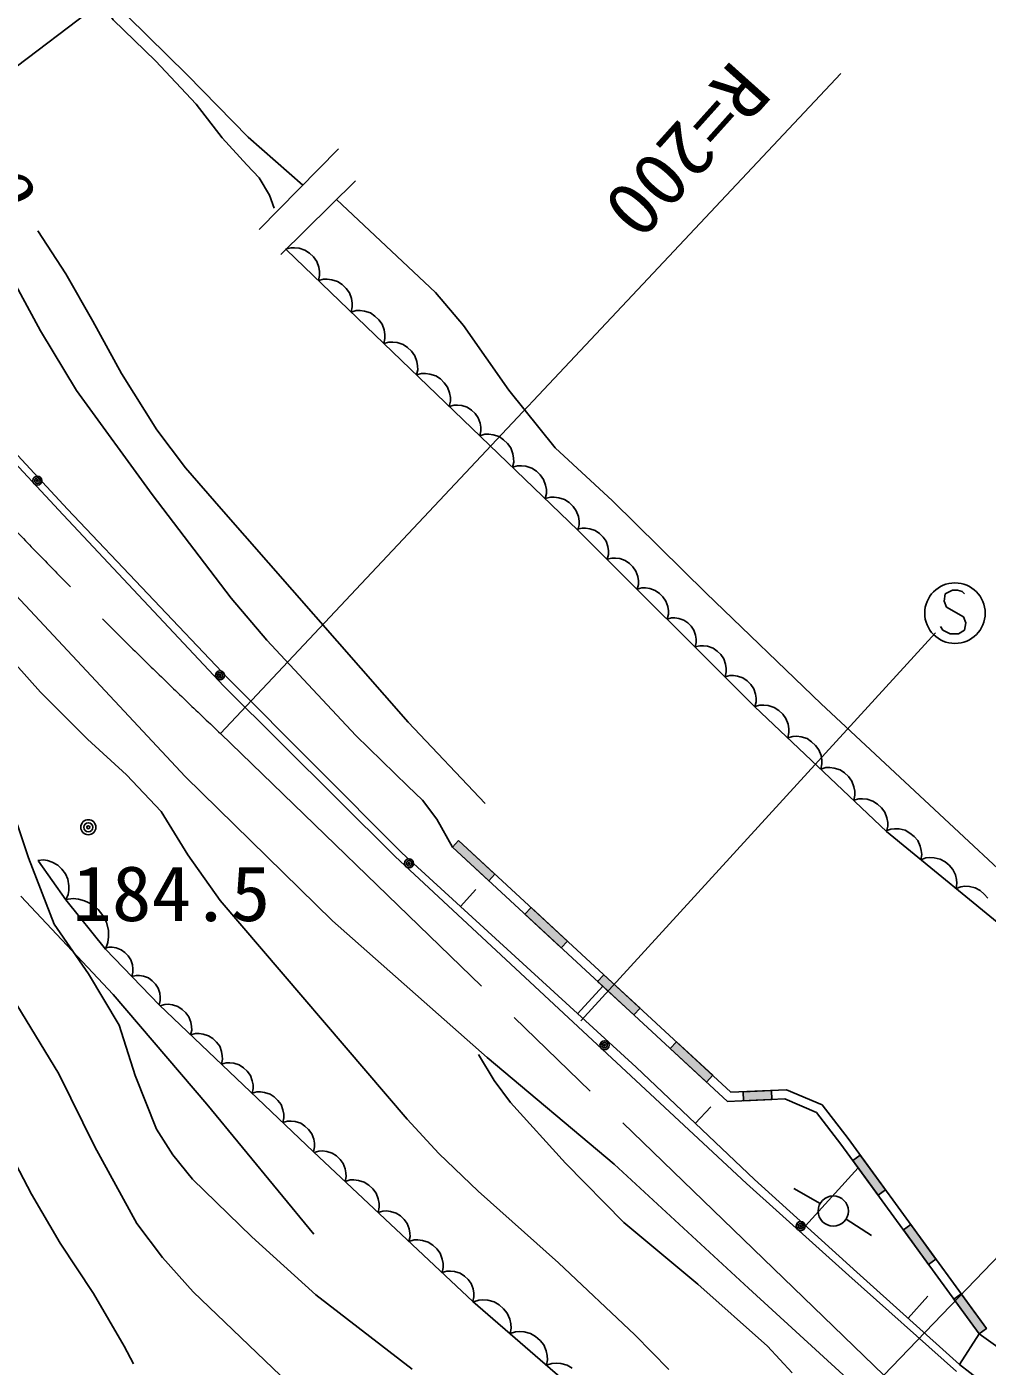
# Model space of a CAD drawing. Units: millimetres, scale not verified. Extents: x 40000 to 680000, y 20000 to 380000.
# Drawn here: x 181077 to 212814, y 268528 to 312802 of the extents above; entities that cross this region are included whole.
import ezdxf
from ezdxf.enums import TextEntityAlignment as Align

# ---------------------------------------------------------------- set-up
doc = ezdxf.new("R2010")
doc.units = ezdxf.units.MM
doc.header["$LTSCALE"] = 1000
doc.linetypes.add('CHAIN', pattern=[18.5, 12, -1.5, 3.5, -1.5])
for name, color, linetype, lineweight in [('M-BGD', 7, 'Continuous', 25), ('M-BGD-EXST', 7, 'Continuous', 25), ('M-BMK', 2, 'CHAIN', 13), ('M-STR-HTXT', 7, 'Continuous', 13)]:
    doc.layers.add(name, color=color, linetype=linetype, lineweight=lineweight)
doc.styles.add('ＭＳ ゴシック', font='')
doc.styles.get('ＭＳ ゴシック').set_extended_font_data('MS Gothic')

msp = doc.modelspace()

# ---------------------------------------------------------------- hatches: boundary and pattern name
at = {"layer": 'M-BGD'}
for points in [[(195345, 285905), (196544, 284796), (196341, 284575), (195141, 285684)], [(197744, 283687), (198944, 282578), (198740, 282358), (197540, 283467)], [(200143, 281469), (201343, 280360), (201139, 280140), (199940, 281249)], [(202542, 279251), (203742, 278143), (203538, 277922), (202339, 279031)], [(204749, 277602), (205682, 277642), (205694, 277342), (204762, 277303)], [(208616, 275507), (209450, 274359), (209208, 274183), (208373, 275330)], [(210285, 273212), (211120, 272065), (210878, 271888), (210043, 273035)], [(211955, 270917), (212790, 269770), (212547, 269593), (211712, 270741)]]:
    msp.add_hatch(color=256, dxfattribs=at).paths.add_polyline_path(points)

# ---------------------------------------------------------------- linework, layer by layer
for p, q in [((183545, 314006), (186378, 311210)), ((186378, 311210), (188391, 309159)), ((188391, 309159), (190203, 307572)), ((188755, 306103), (191379, 308765)), ((189467, 305278), (191942, 307715)), ((191313, 307097), (194580, 304014)), ((189798, 305498), (189630, 305452)), ((189926, 305500), (189798, 305498)), ((190075, 305482), (189926, 305500)), ((199291, 296167), (189654, 305428)), ((190267, 305422), (190075, 305482)), ((190417, 305319), (190267, 305422)), ((190547, 305194), (190417, 305319)), ((190656, 305048), (190547, 305194)), ((190724, 304858), (190656, 305048)), ((190748, 304710), (190724, 304858)), ((190750, 304583), (190748, 304710)), ((190711, 304413), (190750, 304583)), ((190880, 304458), (190711, 304413)), ((191007, 304461), (190880, 304458)), ((191156, 304443), (191007, 304461)), ((191348, 304383), (191156, 304443)), ((191499, 304280), (191348, 304383)), ((191629, 304155), (191499, 304280)), ((191738, 304009), (191629, 304155)), ((191805, 303819), (191738, 304009)), ((191829, 303671), (191805, 303819)), ((194580, 304014), (195513, 302933)), ((191793, 303373), (191832, 303544)), ((191961, 303419), (191793, 303373)), ((191832, 303544), (191829, 303671)), ((192089, 303421), (191961, 303419)), ((192238, 303403), (192089, 303421)), ((192430, 303343), (192238, 303403)), ((192580, 303240), (192430, 303343)), ((182276, 296669), (176518, 302864)), ((182425, 296860), (176747, 302976)), ((192710, 303116), (192580, 303240)), ((192819, 302969), (192710, 303116)), ((192886, 302780), (192819, 302969)), ((195513, 302933), (197004, 300790)), ((192874, 302334), (192913, 302504)), ((192911, 302632), (192886, 302780)), ((192913, 302504), (192911, 302632)), ((193043, 302380), (192874, 302334)), ((193170, 302382), (193043, 302380)), ((193319, 302364), (193170, 302382)), ((193511, 302304), (193319, 302364)), ((193662, 302201), (193511, 302304)), ((193792, 302076), (193662, 302201)), ((193901, 301930), (193792, 302076)), ((193968, 301740), (193901, 301930)), ((193992, 301592), (193968, 301740)), ((193995, 301465), (193992, 301592)), ((193956, 301294), (193995, 301465)), ((194124, 301340), (193956, 301294)), ((194252, 301343), (194124, 301340)), ((194401, 301324), (194252, 301343)), ((194593, 301265), (194401, 301324)), ((194743, 301161), (194593, 301265)), ((194873, 301037), (194743, 301161)), ((194982, 300890), (194873, 301037)), ((195049, 300701), (194982, 300890)), ((195074, 300553), (195049, 300701)), ((197004, 300790), (198532, 298889)), ((195037, 300255), (195076, 300425)), ((195195, 300298), (195037, 300255)), ((195076, 300425), (195074, 300553)), ((195313, 300300), (195195, 300298)), ((195452, 300283), (195313, 300300)), ((195632, 300227), (195452, 300283)), ((195772, 300131), (195632, 300227)), ((195893, 300014), (195772, 300131)), ((195995, 299878), (195893, 300014)), ((196058, 299701), (195995, 299878)), ((196047, 299285), (196083, 299444)), ((196215, 299331), (196047, 299285)), ((196081, 299563), (196058, 299701)), ((196083, 299444), (196081, 299563)), ((196343, 299333), (196215, 299331)), ((196491, 299315), (196343, 299333)), ((196684, 299255), (196491, 299315)), ((196834, 299152), (196684, 299255)), ((196964, 299027), (196834, 299152)), ((197073, 298881), (196964, 299027)), ((197140, 298691), (197073, 298881)), ((198532, 298889), (200434, 297137)), ((197128, 298245), (197167, 298416)), ((197165, 298543), (197140, 298691)), ((197167, 298416), (197165, 298543)), ((197297, 298291), (197128, 298245)), ((197424, 298294), (197297, 298291)), ((197573, 298275), (197424, 298294)), ((197765, 298216), (197573, 298275)), ((197916, 298113), (197765, 298216)), ((198045, 297988), (197916, 298113)), ((198154, 297841), (198045, 297988)), ((198222, 297652), (198154, 297841)), ((198246, 297504), (198222, 297652)), ((198209, 297206), (198249, 297377)), ((198378, 297252), (198209, 297206)), ((198249, 297377), (198246, 297504)), ((198506, 297254), (198378, 297252)), ((198654, 297236), (198506, 297254)), ((198847, 297176), (198654, 297236)), ((198997, 297073), (198847, 297176)), ((200434, 297137), (203528, 294079)), ((187583, 291008), (182276, 296669)), ((187728, 291256), (182425, 296860)), ((199127, 296948), (198997, 297073)), ((199236, 296802), (199127, 296948)), ((199303, 296612), (199236, 296802)), ((199425, 296231), (199266, 296191)), ((199291, 296167), (199330, 296337)), ((199328, 296464), (199303, 296612)), ((199330, 296337), (199328, 296464)), ((199543, 296231), (199425, 296231)), ((199682, 296211), (199543, 296231)), ((199860, 296152), (199682, 296211)), ((205140, 290327), (199291, 296167)), ((199999, 296053), (199860, 296152)), ((200118, 295935), (199999, 296053)), ((200217, 295796), (200118, 295935)), ((200277, 295618), (200217, 295796)), ((200257, 295202), (200297, 295361)), ((200296, 295479), (200277, 295618)), ((200297, 295361), (200296, 295479)), ((200415, 295242), (200257, 295202)), ((200534, 295242), (200415, 295242)), ((200673, 295222), (200534, 295242)), ((200851, 295163), (200673, 295222)), ((200990, 295064), (200851, 295163)), ((201109, 294946), (200990, 295064)), ((201208, 294807), (201109, 294946)), ((180255, 294509), (186314, 288021)), ((201267, 294629), (201208, 294807)), ((201287, 294490), (201267, 294629)), ((201287, 294372), (201287, 294490)), ((201248, 294213), (201287, 294372)), ((201406, 294253), (201248, 294213)), ((201525, 294253), (201406, 294253)), ((201664, 294233), (201525, 294253)), ((201842, 294174), (201664, 294233)), ((201981, 294075), (201842, 294174)), ((202099, 293956), (201981, 294075)), ((203528, 294079), (207331, 290426)), ((202199, 293818), (202099, 293956)), ((202258, 293640), (202199, 293818)), ((202278, 293501), (202258, 293640)), ((202239, 293224), (202278, 293382)), ((202386, 293261), (202239, 293224)), ((202278, 293382), (202278, 293501)), ((202496, 293261), (202386, 293261)), ((202625, 293243), (202496, 293261)), ((202790, 293188), (202625, 293243)), ((202919, 293096), (202790, 293188)), ((203029, 292986), (202919, 293096)), ((203122, 292857), (203029, 292986)), ((203177, 292692), (203122, 292857)), ((203195, 292563), (203177, 292692)), ((203159, 292306), (203195, 292453)), ((203317, 292345), (203159, 292306)), ((203195, 292453), (203195, 292563)), ((203436, 292345), (203317, 292345)), ((203575, 292326), (203436, 292345)), ((203753, 292267), (203575, 292326)), ((203891, 292168), (203753, 292267)), ((204010, 292049), (203891, 292168)), ((204109, 291910), (204010, 292049)), ((204169, 291732), (204109, 291910)), ((204150, 291317), (204189, 291475)), ((204308, 291356), (204150, 291317)), ((204189, 291594), (204169, 291732)), ((204189, 291475), (204189, 291594)), ((204427, 291356), (204308, 291356)), ((204565, 291337), (204427, 291356)), ((204744, 291277), (204565, 291337)), ((193248, 285374), (187583, 291008)), ((193474, 285500), (187728, 291256)), ((204882, 291179), (204744, 291277)), ((205001, 291060), (204882, 291179)), ((205100, 290921), (205001, 291060)), ((205160, 290743), (205100, 290921)), ((205140, 290327), (205180, 290486)), ((205180, 290605), (205160, 290743)), ((205180, 290486), (205180, 290605)), ((205305, 290378), (205136, 290331)), ((209490, 286203), (205140, 290327)), ((205432, 290382), (205305, 290378)), ((205581, 290364), (205432, 290382)), ((205774, 290306), (205581, 290364)), ((205925, 290204), (205774, 290306)), ((206055, 290080), (205925, 290204)), ((206165, 289934), (206055, 290080)), ((207331, 290426), (212202, 285877)), ((206234, 289745), (206165, 289934)), ((206259, 289597), (206234, 289745)), ((206263, 289470), (206259, 289597)), ((206225, 289299), (206263, 289470)), ((206393, 289346), (206225, 289299)), ((206520, 289350), (206393, 289346)), ((206669, 289332), (206520, 289350)), ((206862, 289274), (206669, 289332)), ((207013, 289172), (206862, 289274)), ((207144, 289048), (207013, 289172)), ((207254, 288902), (207144, 289048)), ((207323, 288713), (207254, 288902)), ((207348, 288565), (207323, 288713)), ((207313, 288267), (207351, 288438)), ((207482, 288314), (207313, 288267)), ((207351, 288438), (207348, 288565)), ((207609, 288317), (207482, 288314)), ((207758, 288300), (207609, 288317)), ((207950, 288242), (207758, 288300)), ((208102, 288140), (207950, 288242)), ((186314, 288021), (191180, 283250)), ((208232, 288016), (208102, 288140)), ((208342, 287870), (208232, 288016)), ((208411, 287681), (208342, 287870)), ((208402, 287235), (208439, 287406)), ((208436, 287533), (208411, 287681)), ((208439, 287406), (208436, 287533)), ((208570, 287282), (208402, 287235)), ((208697, 287285), (208570, 287282)), ((208846, 287268), (208697, 287285)), ((209039, 287209), (208846, 287268)), ((209190, 287107), (209039, 287209)), ((209321, 286984), (209190, 287107)), ((209431, 286838), (209321, 286984)), ((209499, 286649), (209431, 286838)), ((209525, 286501), (209499, 286649)), ((209528, 286374), (209525, 286501)), ((209630, 286282), (209465, 286223)), ((209490, 286203), (209528, 286374)), ((214102, 282416), (209490, 286203)), ((209756, 286295), (209630, 286282)), ((209906, 286288), (209756, 286295)), ((210103, 286243), (209906, 286288)), ((210261, 286152), (210103, 286243)), ((210400, 286038), (210261, 286152)), ((210520, 285901), (210400, 286038)), ((195141, 285684), (204233, 277280)), ((195345, 285905), (204345, 277585)), ((210602, 285717), (210520, 285901)), ((210637, 285571), (210602, 285717)), ((210650, 285444), (210637, 285571)), ((212202, 285877), (215035, 283230)), ((181626, 285263), (181440, 285248)), ((182370, 283946), (181461, 285219)), ((181760, 285241), (181626, 285263)), ((181913, 285192), (181760, 285241)), ((182102, 285092), (181913, 285192)), ((204861, 274563), (193248, 285374)), ((201211, 278408), (193474, 285500)), ((210624, 285271), (210650, 285444)), ((210789, 285330), (210624, 285271)), ((210916, 285343), (210789, 285330)), ((211066, 285336), (210916, 285343)), ((211262, 285291), (211066, 285336)), ((211420, 285200), (211262, 285291)), ((211559, 285086), (211420, 285200)), ((182240, 284954), (182102, 285092)), ((182352, 284798), (182240, 284954)), ((182437, 284623), (182352, 284798)), ((211679, 284949), (211559, 285086)), ((211761, 284765), (211679, 284949)), ((211797, 284619), (211761, 284765)), ((182471, 284411), (182437, 284623)), ((182445, 284117), (182467, 284251)), ((182467, 284251), (182471, 284411)), ((195409, 283727), (195918, 284283)), ((211784, 284320), (211809, 284493)), ((211948, 284378), (211784, 284320)), ((211809, 284493), (211797, 284619)), ((212075, 284391), (211948, 284378)), ((212225, 284384), (212075, 284391)), ((212421, 284340), (212225, 284384)), ((212579, 284248), (212421, 284340)), ((212718, 284134), (212579, 284248)), ((180875, 284061), (183928, 280817)), ((182608, 283984), (182365, 283952)), ((182370, 283946), (182445, 284117)), ((183674, 282309), (182370, 283946)), ((182785, 283964), (182608, 283984)), ((182989, 283911), (182785, 283964)), ((183244, 283792), (182989, 283911)), ((212838, 283997), (212718, 284134)), ((183434, 283622), (183244, 283792)), ((183591, 283424), (183434, 283622)), ((183715, 283201), (183591, 283424)), ((183773, 282925), (183715, 283201)), ((183780, 282716), (183773, 282925)), ((191180, 283250), (196287, 278737)), ((183674, 282309), (183759, 282539)), ((183759, 282539), (183780, 282716)), ((183789, 282377), (183642, 282342)), ((185448, 280472), (183674, 282309)), ((183900, 282375), (183789, 282377)), ((184028, 282354), (183900, 282375)), ((184192, 282296), (184028, 282354)), ((184319, 282202), (184192, 282296)), ((184428, 282090), (184319, 282202)), ((184518, 281959), (184428, 282090)), ((184570, 281793), (184518, 281959)), ((184586, 281664), (184570, 281793)), ((184584, 281554), (184586, 281664)), ((184545, 281407), (184584, 281554)), ((184692, 281442), (184545, 281407)), ((184803, 281440), (184692, 281442)), ((184931, 281419), (184803, 281440)), ((185096, 281361), (184931, 281419)), ((185223, 281267), (185096, 281361)), ((185331, 281155), (185223, 281267)), ((185421, 281024), (185331, 281155)), ((183928, 280817), (187029, 277191)), ((185473, 280858), (185421, 281024)), ((185489, 280729), (185473, 280858)), ((185487, 280619), (185489, 280729)), ((199277, 280181), (200111, 281091)), ((185448, 280472), (185487, 280619)), ((190548, 275619), (185448, 280472)), ((185635, 280488), (185477, 280444)), ((185753, 280491), (185635, 280488)), ((185892, 280475), (185753, 280491)), ((186072, 280420), (185892, 280475)), ((186213, 280324), (186072, 280420)), ((186335, 280208), (186213, 280324)), ((186437, 280072), (186335, 280208)), ((186501, 279895), (186437, 280072)), ((186524, 279757), (186501, 279895)), ((186491, 279479), (186527, 279639)), ((186649, 279523), (186491, 279479)), ((186527, 279639), (186524, 279757)), ((186768, 279526), (186649, 279523)), ((186907, 279509), (186768, 279526)), ((187086, 279454), (186907, 279509)), ((187227, 279359), (187086, 279454)), ((187349, 279243), (187227, 279359)), ((187451, 279107), (187349, 279243)), ((187515, 278930), (187451, 279107)), ((187538, 278792), (187515, 278930)), ((187506, 278514), (187541, 278673)), ((187663, 278558), (187506, 278514)), ((187541, 278673), (187538, 278792)), ((187782, 278561), (187663, 278558)), ((187921, 278544), (187782, 278561)), ((188100, 278489), (187921, 278544)), ((188241, 278394), (188100, 278489)), ((196287, 278737), (200486, 275207)), ((188363, 278278), (188241, 278394)), ((188465, 278142), (188363, 278278)), ((188529, 277965), (188465, 278142)), ((205120, 274701), (201211, 278408)), ((188520, 277549), (188555, 277708)), ((188552, 277827), (188529, 277965)), ((188555, 277708), (188552, 277827)), ((204345, 277585), (206182, 277663)), ((206182, 277663), (207364, 277163)), ((187029, 277191), (190560, 272897)), ((188677, 277592), (188520, 277549)), ((188796, 277595), (188677, 277592)), ((188935, 277579), (188796, 277595)), ((189114, 277524), (188935, 277579)), ((189255, 277429), (189114, 277524)), ((189377, 277313), (189255, 277429)), ((189480, 277177), (189377, 277313)), ((189543, 277000), (189480, 277177)), ((204233, 277280), (206127, 277361)), ((206127, 277361), (207175, 276917)), ((207364, 277163), (208221, 276050)), ((189534, 276584), (189569, 276743)), ((189567, 276862), (189543, 277000)), ((189569, 276743), (189567, 276862)), ((203165, 276555), (203685, 277102)), ((207175, 276917), (207981, 275870)), ((189691, 276627), (189534, 276584)), ((189810, 276630), (189691, 276627)), ((189949, 276614), (189810, 276630)), ((190129, 276559), (189949, 276614)), ((190270, 276463), (190129, 276559)), ((190391, 276348), (190270, 276463)), ((190494, 276211), (190391, 276348)), ((190557, 276035), (190494, 276211)), ((190581, 275897), (190557, 276035)), ((190584, 275778), (190581, 275897)), ((207981, 275870), (212547, 269593)), ((208221, 276050), (212790, 269770)), ((190548, 275619), (190584, 275778)), ((195820, 270667), (190548, 275619)), ((190729, 275640), (190572, 275596)), ((190848, 275644), (190729, 275640)), ((190987, 275629), (190848, 275644)), ((191167, 275575), (190987, 275629)), ((191309, 275480), (191167, 275575)), ((191431, 275365), (191309, 275480)), ((191535, 275230), (191431, 275365)), ((191600, 275054), (191535, 275230)), ((191624, 274916), (191600, 275054)), ((200486, 275207), (204923, 271104)), ((206812, 273170), (208548, 275089)), ((191593, 274637), (191627, 274797)), ((191761, 274685), (191593, 274637)), ((191627, 274797), (191624, 274916)), ((191888, 274689), (191761, 274685)), ((192037, 274672), (191888, 274689)), ((192230, 274615), (192037, 274672)), ((192382, 274513), (192230, 274615)), ((192513, 274390), (192382, 274513)), ((208241, 271530), (204861, 274563)), ((208504, 271639), (205120, 274701)), ((192624, 274245), (192513, 274390)), ((192693, 274056), (192624, 274245)), ((207293, 273905), (206425, 274401)), ((192686, 273610), (192723, 273781)), ((192843, 273655), (192686, 273610)), ((192719, 273909), (192693, 274056)), ((192723, 273781), (192719, 273909)), ((192962, 273659), (192843, 273655)), ((193101, 273643), (192962, 273659)), ((193281, 273589), (193101, 273643)), ((193423, 273495), (193281, 273589)), ((193545, 273380), (193423, 273495)), ((193648, 273244), (193545, 273380)), ((193713, 273068), (193648, 273244)), ((208149, 273388), (208991, 272849)), ((193707, 272652), (193741, 272811)), ((193738, 272930), (193713, 273068)), ((193741, 272811), (193738, 272930)), ((193875, 272700), (193707, 272652)), ((194002, 272704), (193875, 272700)), ((194151, 272687), (194002, 272704)), ((194344, 272629), (194151, 272687)), ((194496, 272528), (194344, 272629)), ((194627, 272405), (194496, 272528)), ((194738, 272260), (194627, 272405)), ((194807, 272071), (194738, 272260)), ((194833, 271923), (194807, 272071)), ((194837, 271796), (194833, 271923)), ((194800, 271625), (194837, 271796)), ((194957, 271670), (194800, 271625)), ((195076, 271673), (194957, 271670)), ((195215, 271658), (195076, 271673)), ((195395, 271604), (195215, 271658)), ((195537, 271509), (195395, 271604)), ((195659, 271394), (195537, 271509)), ((211794, 268352), (208241, 271530)), ((211903, 268587), (208504, 271639)), ((195762, 271259), (195659, 271394)), ((195827, 271083), (195762, 271259)), ((195851, 270945), (195827, 271083)), ((204923, 271104), (209264, 267144)), ((195820, 270667), (195855, 270826)), ((200674, 266464), (195820, 270667)), ((196013, 270711), (195836, 270653)), ((195855, 270826), (195851, 270945)), ((196149, 270721), (196013, 270711)), ((196308, 270710), (196149, 270721)), ((196516, 270657), (196308, 270710)), ((196682, 270555), (196516, 270657)), ((196827, 270429), (196682, 270555)), ((210203, 270113), (210855, 270839)), ((196952, 270280), (196827, 270429)), ((197034, 270081), (196952, 270280)), ((197068, 269925), (197034, 270081)), ((197045, 269606), (197078, 269790)), ((197223, 269664), (197045, 269606)), ((197078, 269790), (197068, 269925)), ((197358, 269674), (197223, 269664)), ((197518, 269662), (197358, 269674)), ((197726, 269609), (197518, 269662)), ((212790, 269770), (212547, 269593)), ((197892, 269508), (197726, 269609)), ((198037, 269382), (197892, 269508)), ((198161, 269232), (198037, 269382)), ((198243, 269034), (198161, 269232)), ((211903, 268587), (212547, 269593)), ((212547, 269593), (216632, 266685)), ((198277, 268878), (198243, 269034)), ((198287, 268742), (198277, 268878)), ((198255, 268558), (198287, 268742)), ((198432, 268616), (198255, 268558)), ((198568, 268626), (198432, 268616)), ((198727, 268615), (198568, 268626)), ((198935, 268562), (198727, 268615)), ((199101, 268460), (198935, 268562)), ((215886, 265501), (211903, 268587))]:
    msp.add_line(p, q, dxfattribs=at)
for points in [[(183097, 314454), (183458, 313733), (183928, 313031), (185330, 311681), (186676, 310241), (187529, 309132), (188346, 308243), (188760, 307807), (189092, 307239), (189249, 306811)], [(173245, 312807), (174029, 312029), (175576, 310834), (177245, 309400), (177949, 308634), (178681, 307679), (179539, 306353), (180425, 304785), (181527, 302748), (182715, 300775), (185220, 297337), (187835, 293920), (189009, 292525), (190376, 291066), (191949, 289381), (193666, 287699), (194151, 287241), (194627, 286607), (195141, 285684)], [(181445, 306052), (182366, 304636), (183254, 303071), (184205, 301344), (185369, 299477), (186325, 298228), (187504, 296865), (193679, 289817), (196226, 287128)], [(171922, 300684), (172380, 298002), (172992, 295062), (173367, 293804), (173939, 292313), (174790, 290499), (175824, 288546), (176998, 286428), (178429, 284079), (180286, 281231), (182133, 278187), (183326, 275775), (184713, 273242), (185563, 272125), (186571, 270988), (193404, 264446), (194370, 263333), (195460, 261899), (196532, 260349), (197682, 258475), (198484, 256898), (199288, 255065), (199668, 254149)], [(175667, 296534), (175859, 295755), (176186, 294919), (177754, 292126), (179336, 289515), (179946, 288481), (180409, 287500), (181132, 285331), (181978, 283144), (183111, 281497), (184133, 279806), (184663, 278141), (185359, 276358), (185900, 275511), (186556, 274715), (188508, 272809), (190629, 270887), (193808, 268430)], [(178466, 294652), (179269, 293479), (180266, 292228), (181534, 290813), (183085, 289254), (184375, 288080), (185517, 286867), (186395, 285432), (187463, 283920), (193649, 276693), (194697, 275559), (195996, 274315), (198650, 271949), (201167, 269563), (202288, 268420)], [(173582, 288393), (175671, 284359), (177865, 280358), (179184, 278117), (180312, 275991), (181231, 274214), (182176, 272600), (183278, 270930), (184294, 269196), (184606, 268604)], [(196008, 278832), (196519, 277971), (197060, 277248), (198883, 275244), (200805, 273281), (203254, 271244), (205550, 269191), (206367, 268312)]]:
    msp.add_lwpolyline(points, dxfattribs=at)
for points in [[(195345, 285905), (196544, 284796), (196341, 284575), (195141, 285684)], [(197744, 283687), (198944, 282578), (198740, 282358), (197540, 283467)], [(200143, 281469), (201343, 280360), (201139, 280140), (199940, 281249)], [(202542, 279251), (203742, 278143), (203538, 277922), (202339, 279031)], [(204749, 277602), (205682, 277642), (205694, 277342), (204762, 277303)], [(208616, 275507), (209450, 274359), (209208, 274183), (208373, 275330)], [(210285, 273212), (211120, 272065), (210878, 271888), (210043, 273035)], [(211955, 270917), (212790, 269770), (212547, 269593), (211712, 270741)]]:
    msp.add_lwpolyline(points, close=True, dxfattribs=at)
for centre, radius in [((181429, 297801), 150), ((181429, 297801), 90), ((181429, 297801), 30), ((187458, 291361), 150), ((187458, 291361), 90), ((187458, 291361), 30), ((183110, 286343), 250), ((183110, 286343), 150), ((183110, 286343), 50), ((193710, 285149), 150), ((193710, 285149), 90), ((193710, 285149), 30), ((200168, 279137), 150), ((200168, 279137), 90), ((200168, 279137), 30), ((207727, 273657), 500), ((206652, 273158), 150), ((206652, 273158), 90), ((206652, 273158), 30)]:
    msp.add_circle(centre, radius, dxfattribs=at)
at = {"layer": 'M-BGD-EXST'}
for p, q in [((185997, 315481), (173378, 305905)), ((211429, 294060), (211389, 293820)), ((211669, 294180), (211429, 294060)), ((211829, 294180), (211669, 294180)), ((211989, 294140), (211829, 294180)), ((212069, 294060), (211989, 294140)), ((211389, 293820), (211469, 293620)), ((211469, 293620), (212029, 293300)), ((212029, 293300), (212109, 293100)), ((212109, 293100), (212069, 292860)), ((211103, 292774), (199380, 279944)), ((211349, 292860), (211269, 292980)), ((211589, 292740), (211349, 292860)), ((211869, 292740), (211589, 292740)), ((212069, 292860), (211869, 292740))]:
    msp.add_line(p, q, dxfattribs=at)
msp.add_circle((211749, 293420), 1000, dxfattribs=at)
at = {"layer": 'M-BMK'}
msp.add_line((209398, 268228), (187482, 289437), dxfattribs=at)
msp.add_arc((324839, 434809), 200000, 219.76445, 226.62392, dxfattribs=at)
at = {"layer": 'M-STR-HTXT'}
for p, q in [((187482, 289437), (207980, 311254)), ((229987, 289703), (209398, 268228))]:
    msp.add_line(p, q, dxfattribs=at)

# ---------------------------------------------------------------- texts
at = {"layer": 'M-BGD', "style": 'ＭＳ ゴシック', "oblique": 15, "width": 1.4}
msp.add_text('180', height=1320, rotation=305.2, dxfattribs=at).set_placement((177808, 309556), align=Align.BOTTOM_LEFT)
at = {"layer": 'M-BGD', "style": 'ＭＳ ゴシック', "width": 1.05}
msp.add_text('184.5', height=1833, dxfattribs=at).set_placement((182579, 282691), align=Align.BOTTOM_LEFT)
at = {"layer": 'M-STR-HTXT', "style": 'ＭＳ ゴシック', "width": 1.05}
msp.add_text('R=200', height=1833, rotation=228.1, dxfattribs=at).set_placement((203993, 312126), align=Align.BOTTOM_LEFT)

doc.saveas('drawing.dxf')
